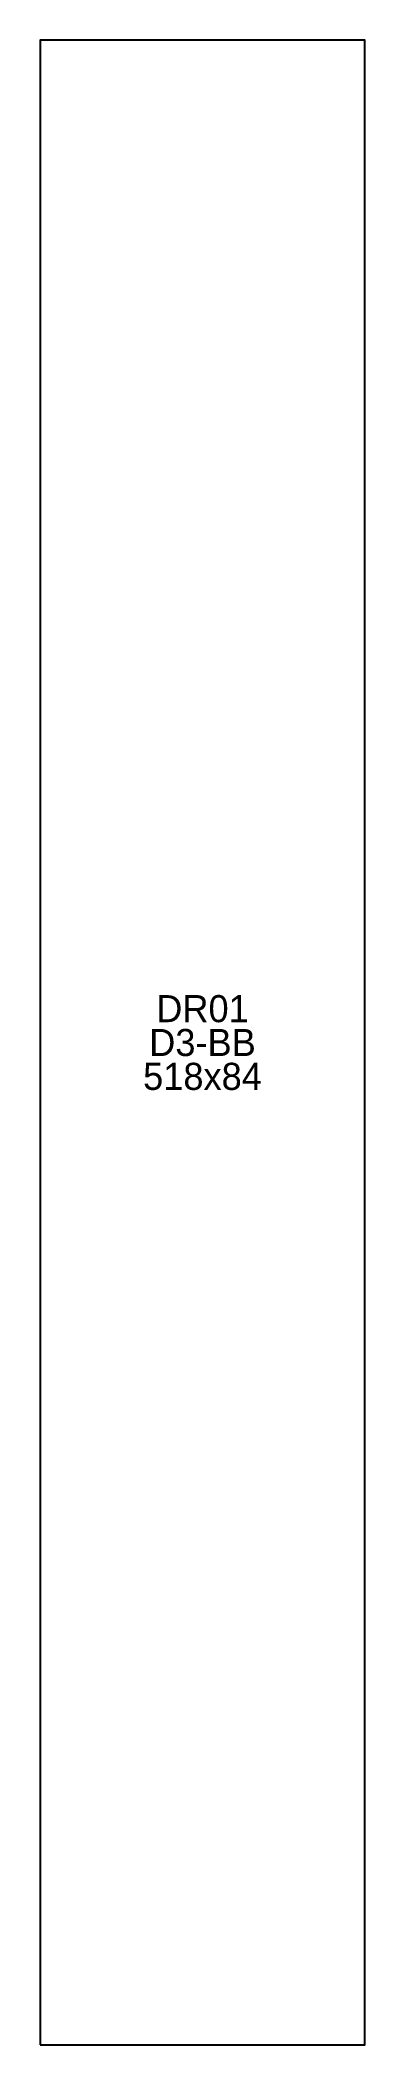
# Model space of a CAD drawing. Extents: x 0 to 84, y 0 to 518.
import ezdxf
from ezdxf.enums import TextEntityAlignment as Align

# ---------------------------------------------------------------- set-up
doc = ezdxf.new("R2010")
doc.units = 0
doc.layers.add('OUTLINE', color=7, linetype='CONTINUOUS')
doc.layers.add('UNIT_NUMBER', color=94, linetype='CONTINUOUS')

msp = doc.modelspace()

# ---------------------------------------------------------------- linework, layer by layer
at = {"layer": 'OUTLINE'}
msp.add_lwpolyline([(0, 0), (84, 0), (84, 518), (0, 518)], close=True, dxfattribs=at)

# ---------------------------------------------------------------- texts
at = {"layer": 'UNIT_NUMBER'}
for s, p in [('DR01', (42, 267.75)), ('D3-BB', (42, 259)), ('518x84', (42, 250.25))]:
    msp.add_text(s, height=7, dxfattribs=at).set_placement(p, align=Align.MIDDLE_CENTER)

doc.saveas('drawing.dxf')
